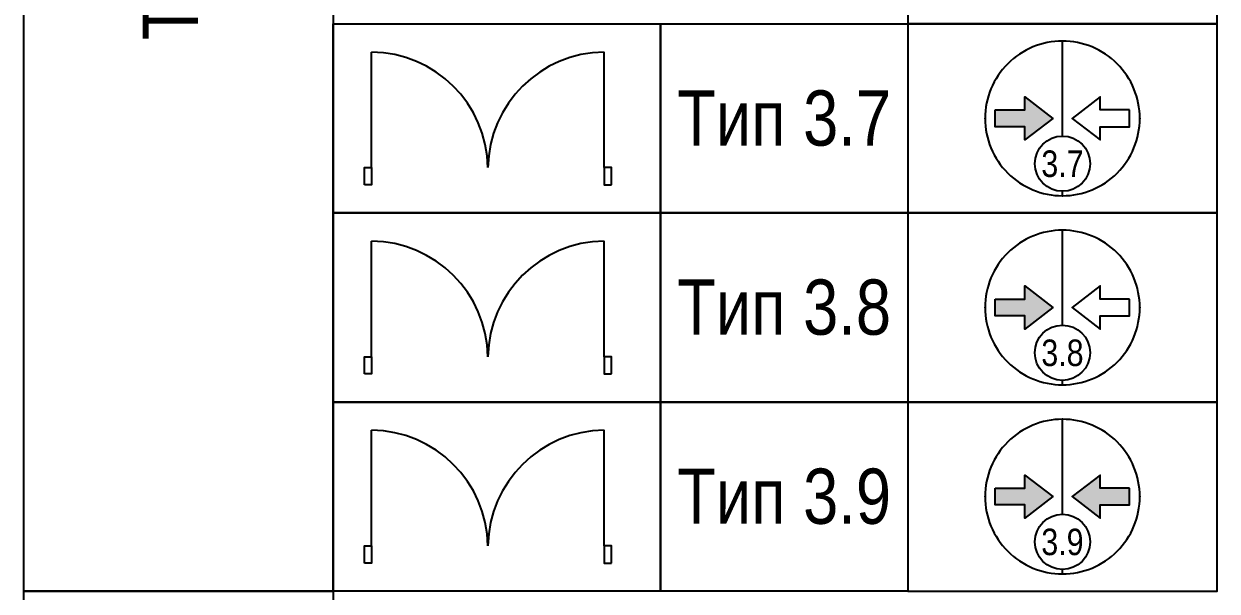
# Model space of a CAD drawing. Header units: millimetres. Extents: x -21000 to 351902, y -261781 to 19312.
# Drawn here: x 44000 to 49400, y -25312 to -22744 of the extents above; entities that cross this region are included whole.
import ezdxf
from ezdxf.enums import TextEntityAlignment as Align

# ---------------------------------------------------------------- set-up
doc = ezdxf.new("R2010")
doc.units = ezdxf.units.MM
doc.header["$MEASUREMENT"] = 0
doc.set_wipeout_variables(frame=1)
doc.layers.add('__Текст', color=7, linetype='Continuous', lineweight=0)
for name, color, linetype in [('_АТ-Имя', 7, 'Continuous'), ('_БЛ-Маска', 250, 'Continuous'), ('_БЛ-Рамки', 7, 'Continuous'), ('_КД', 84, 'Continuous')]:
    doc.layers.add(name, color=color, linetype=linetype)
for name, color, linetype, plot in [('_АТ-КД-Тип ТД', 250, 'Continuous', False), ('_АТ-Примечания', 250, 'Continuous', False), ('NOPRINT', 50, 'Continuous', False)]:
    doc.layers.add(name, color=color, linetype=linetype, plot=plot)
doc.styles.add('Arial Narrow', font='ARIALN.TTF', dxfattribs={"height": 2.5})
doc.styles.add('Arial_Narrow_shtamp', font='ARIALN.TTF')
doc.styles.add('AT-Шрифт', font='ARIALN.TTF', dxfattribs={"height": 250})

# ---------------------------------------------------------------- blocks, each defined once
blk = doc.blocks.new('Дверь2ж')
at = {"color": 1}
for p, q in [((65, 156), (65, 1202)), ((2171, 156), (2171, 1202))]:
    blk.add_line(p, q, dxfattribs=at)
for points in [[(0, 0), (0, 156), (65, 156), (65, 0)], [(2236, 0), (2236, 156), (2171, 156), (2171, 0)]]:
    blk.add_lwpolyline(points, close=True, dxfattribs=at)
for centre, start, end in [((56, 140), 0.8581, 89.4967), ((2180, 140), 90.5033, 179.1419)]:
    blk.add_arc(centre, 1062, start, end, dxfattribs=at)
blk = doc.blocks.new('*U2')
at = {"layer": 'NOPRINT', "lineweight": 0}
blk.add_lwpolyline([(20, 292), (205, 292), (205, 5), (20, 5)], close=True, dxfattribs=at)
at = {"layer": 'NOPRINT', "color": 1, "lineweight": 0, "style": 'Arial_Narrow_shtamp'}
blk.add_attdef('N_LISTA', text='', height=2, dxfattribs=at).set_placement((90.17, 7.418), align=Align.MIDDLE_LEFT)
blk = doc.blocks.new('ТД3.7')
blk.add_wipeout([(3.5, 0), (3.498, -0.109), (3.493, -0.219), (3.484, -0.329), (3.472, -0.438), (3.457, -0.547), (3.438, -0.655), (3.416, -0.763), (3.39, -0.87), (3.361, -0.976), (3.329, -1.081), (3.293, -1.185), (3.254, -1.288), (3.212, -1.39), (3.167, -1.49), (3.119, -1.589), (3.067, -1.686), (3.013, -1.781), (2.955, -1.875), (2.895, -1.967), (2.832, -2.057), (2.766, -2.145), (2.697, -2.231), (2.625, -2.314), (2.551, -2.395), (2.475, -2.474), (2.396, -2.551), (2.315, -2.625), (2.231, -2.696), (2.145, -2.765), (2.057, -2.831), (1.967, -2.894), (1.875, -2.955), (1.782, -3.012), (1.686, -3.067), (1.589, -3.118), (1.49, -3.166), (1.39, -3.212), (1.288, -3.254), (1.186, -3.293), (1.082, -3.328), (0.976, -3.361), (0.87, -3.39), (0.763, -3.415), (0.656, -3.438), (0.548, -3.456), (0.439, -3.472), (0.329, -3.484), (0.22, -3.493), (0.11, -3.498), (0, -3.5), (-0.11, -3.498), (-0.22, -3.493), (-0.329, -3.484), (-0.439, -3.472), (-0.548, -3.456), (-0.656, -3.438), (-0.764, -3.415), (-0.87, -3.39), (-0.976, -3.361), (-1.082, -3.328), (-1.186, -3.293), (-1.288, -3.254), (-1.39, -3.212), (-1.49, -3.166), (-1.589, -3.118), (-1.686, -3.067), (-1.782, -3.012), (-1.875, -2.955), (-1.967, -2.894), (-2.057, -2.831), (-2.145, -2.765), (-2.231, -2.696), (-2.315, -2.625), (-2.396, -2.551), (-2.475, -2.474), (-2.551, -2.395), (-2.625, -2.314), (-2.697, -2.231), (-2.766, -2.145), (-2.832, -2.057), (-2.895, -1.967), (-2.955, -1.875), (-3.013, -1.781), (-3.067, -1.686), (-3.119, -1.589), (-3.167, -1.49), (-3.212, -1.39), (-3.254, -1.288), (-3.293, -1.185), (-3.329, -1.081), (-3.361, -0.976), (-3.39, -0.87), (-3.416, -0.763), (-3.438, -0.655), (-3.457, -0.547), (-3.472, -0.438), (-3.484, -0.329), (-3.493, -0.219), (-3.498, -0.109), (-3.5, 0), (-3.498, 0.11), (-3.493, 0.22), (-3.484, 0.33), (-3.472, 0.439), (-3.457, 0.548), (-3.438, 0.656), (-3.416, 0.764), (-3.39, 0.871), (-3.361, 0.977), (-3.329, 1.082), (-3.293, 1.186), (-3.254, 1.289), (-3.212, 1.39), (-3.167, 1.491), (-3.119, 1.589), (-3.067, 1.687), (-3.013, 1.782), (-2.955, 1.876), (-2.895, 1.968), (-2.832, 2.058), (-2.766, 2.146), (-2.697, 2.231), (-2.625, 2.315), (-2.551, 2.396), (-2.475, 2.475), (-2.396, 2.552), (-2.315, 2.626), (-2.231, 2.697), (-2.145, 2.766), (-2.057, 2.832), (-1.967, 2.895), (-1.875, 2.956), (-1.782, 3.013), (-1.686, 3.068), (-1.589, 3.119), (-1.49, 3.167), (-1.39, 3.213), (-1.288, 3.255), (-1.186, 3.294), (-1.082, 3.329), (-0.976, 3.361), (-0.87, 3.39), (-0.764, 3.416), (-0.656, 3.438), (-0.548, 3.457), (-0.439, 3.473), (-0.329, 3.485), (-0.22, 3.494), (-0.11, 3.499), (0, 3.5), (0.11, 3.499), (0.22, 3.494), (0.329, 3.485), (0.439, 3.473), (0.548, 3.457), (0.656, 3.438), (0.763, 3.416), (0.87, 3.39), (0.976, 3.361), (1.082, 3.329), (1.186, 3.294), (1.288, 3.255), (1.39, 3.213), (1.49, 3.167), (1.589, 3.119), (1.686, 3.068), (1.782, 3.013), (1.875, 2.956), (1.967, 2.895), (2.057, 2.832), (2.145, 2.766), (2.231, 2.697), (2.315, 2.626), (2.396, 2.552), (2.475, 2.475), (2.551, 2.396), (2.625, 2.315), (2.697, 2.231), (2.766, 2.146), (2.832, 2.058), (2.895, 1.968), (2.955, 1.876), (3.013, 1.782), (3.067, 1.687), (3.119, 1.589), (3.167, 1.491), (3.212, 1.39), (3.254, 1.289), (3.293, 1.186), (3.329, 1.082), (3.361, 0.977), (3.39, 0.871), (3.416, 0.764), (3.438, 0.656), (3.457, 0.548), (3.472, 0.439), (3.484, 0.33), (3.493, 0.22), (3.498, 0.11)]).dxf.layer = '_БЛ-Маска'
at = {"ltscale": 100}
h = blk.add_hatch(color=84, dxfattribs=at)
h.dxf.hatch_style = 1
h.paths.add_polyline_path([(-1.7, 0.381), (-3.039, 0.381), (-3.039, -0.38), (-1.7, -0.38), (-1.7, -0.974), (-0.434, 0), (-1.7, 0.975)])
blk.add_lwpolyline([(3.5, 0, 0.414214), (0, 3.5, 0.414214), (-3.5, 0, 0.414214), (0, -3.5, 0.414214)], format="xyb", close=True, dxfattribs=at)
blk.add_lwpolyline([(0, -3.5), (0, 3.5)], dxfattribs=at)
blk.add_lwpolyline([(0, -3.5), (0, 3.5)], dxfattribs=at)
for points in [[(-3.039, 0.381), (-1.7, 0.381), (-1.7, 0.975), (-0.434, 0), (-1.7, -0.974), (-1.7, -0.38), (-3.039, -0.38)], [(3.039, 0.381), (1.7, 0.381), (1.7, 0.975), (0.434, 0), (1.7, -0.974), (1.7, -0.38), (3.039, -0.38)]]:
    blk.add_lwpolyline(points, close=True, dxfattribs=at)
at = {"color": 0, "linetype": 'ByBlock', "lineweight": -2, "ltscale": 100}
for p in [(0, 3.5), (-3.5, 0), (3.5, 0), (0, -3.5)]:
    blk.add_point(p, dxfattribs=at)
at = {"layer": '_АТ-Имя', "ltscale": 100, "style": 'AT-Шрифт'}
blk.add_attdef('ПОЗИЦИЯ', text='', height=2, dxfattribs=at).set_placement((-0.055, 3.5), align=Align.BOTTOM_CENTER)
at = {"layer": '_АТ-Примечания', "ltscale": 100, "style": 'AT-Шрифт', "flags": 1}
for tag, p in [('НАИМЕНОВАНИЕ', (0, 3.5)), ('КОД', (0, 2.5)), ('РИП', (0, 2)), ('КД', (0, 1.5)), ('СЧ', (0, 1)), ('ДК_ЖЕЛ.ДВ.', (0, 0.5)), ('КВ', (0, 0)), ('АКВ', (0, -0.5)), ('ЗАМОК_ЖЕЛ.ДВ.', (0, -1)), ('ДОВОДЧИК_ЖЕЛ.ДВ.', (0, -1.5))]:
    blk.add_attdef(tag, p, '', height=0.25, dxfattribs=at)
blk.add_attdef('МАРКА', text='', height=0.25, dxfattribs=at).set_placement((0, 3.125), align=Align.MIDDLE_LEFT)
at = {"linetype": 'ByBlock'}
blk.add_wipeout([(1.251, -2.049), (1.248, -2.128), (1.241, -2.206), (1.228, -2.283), (1.211, -2.36), (1.189, -2.435), (1.163, -2.509), (1.132, -2.581), (1.096, -2.651), (1.056, -2.719), (1.012, -2.784), (0.964, -2.846), (0.912, -2.905), (0.856, -2.96), (0.797, -3.012), (0.735, -3.06), (0.67, -3.104), (0.603, -3.144), (0.533, -3.18), (0.461, -3.211), (0.387, -3.238), (0.311, -3.26), (0.235, -3.277), (0.157, -3.289), (0.079, -3.297), (0.001, -3.299), (-0.078, -3.297), (-0.156, -3.289), (-0.234, -3.277), (-0.31, -3.26), (-0.386, -3.238), (-0.46, -3.211), (-0.532, -3.18), (-0.602, -3.144), (-0.669, -3.104), (-0.734, -3.06), (-0.796, -3.012), (-0.855, -2.96), (-0.911, -2.905), (-0.963, -2.846), (-1.011, -2.784), (-1.055, -2.719), (-1.095, -2.651), (-1.13, -2.581), (-1.162, -2.509), (-1.188, -2.435), (-1.21, -2.36), (-1.227, -2.283), (-1.24, -2.206), (-1.247, -2.128), (-1.249, -2.049), (-1.247, -1.971), (-1.24, -1.892), (-1.227, -1.815), (-1.21, -1.738), (-1.188, -1.663), (-1.162, -1.589), (-1.13, -1.517), (-1.095, -1.447), (-1.055, -1.379), (-1.011, -1.314), (-0.963, -1.252), (-0.911, -1.193), (-0.855, -1.138), (-0.796, -1.086), (-0.734, -1.038), (-0.669, -0.994), (-0.602, -0.954), (-0.532, -0.918), (-0.46, -0.887), (-0.386, -0.86), (-0.31, -0.838), (-0.234, -0.821), (-0.156, -0.809), (-0.078, -0.802), (0.001, -0.799), (0.079, -0.802), (0.157, -0.809), (0.235, -0.821), (0.311, -0.838), (0.387, -0.86), (0.461, -0.887), (0.533, -0.918), (0.603, -0.954), (0.67, -0.994), (0.735, -1.038), (0.797, -1.086), (0.856, -1.138), (0.912, -1.193), (0.964, -1.252), (1.012, -1.314), (1.056, -1.379), (1.096, -1.447), (1.132, -1.517), (1.163, -1.589), (1.189, -1.663), (1.211, -1.738), (1.228, -1.815), (1.241, -1.892), (1.248, -1.971)], dxfattribs=at).dxf.layer = '_АТ-КД-Тип ТД'
at = {"layer": '_АТ-КД-Тип ТД', "color": 1, "linetype": 'ByBlock', "lineweight": -2}
blk.add_circle((0.001, -2.049), 1.25, dxfattribs=at)
at = {"layer": '_АТ-КД-Тип ТД', "color": 7, "linetype": 'ByBlock', "lineweight": -2, "ltscale": 100, "style": 'AT-Шрифт'}
blk.add_attdef('ТИП', text='', height=1.2, dxfattribs=at).set_placement((0, -2.05), align=Align.MIDDLE_CENTER)
blk = doc.blocks.new('ТД3.8')
blk.add_wipeout([(3.5, 0), (3.498, -0.109), (3.493, -0.219), (3.484, -0.329), (3.472, -0.438), (3.457, -0.547), (3.438, -0.655), (3.416, -0.763), (3.39, -0.87), (3.361, -0.976), (3.329, -1.081), (3.293, -1.185), (3.254, -1.288), (3.212, -1.39), (3.167, -1.49), (3.119, -1.589), (3.067, -1.686), (3.013, -1.781), (2.955, -1.875), (2.895, -1.967), (2.832, -2.057), (2.766, -2.145), (2.697, -2.231), (2.625, -2.314), (2.551, -2.395), (2.475, -2.474), (2.396, -2.551), (2.315, -2.625), (2.231, -2.696), (2.145, -2.765), (2.057, -2.831), (1.967, -2.894), (1.875, -2.955), (1.782, -3.012), (1.686, -3.067), (1.589, -3.118), (1.49, -3.166), (1.39, -3.212), (1.288, -3.254), (1.186, -3.293), (1.082, -3.328), (0.976, -3.361), (0.87, -3.39), (0.763, -3.415), (0.656, -3.438), (0.548, -3.456), (0.439, -3.472), (0.329, -3.484), (0.22, -3.493), (0.11, -3.498), (0, -3.5), (-0.11, -3.498), (-0.22, -3.493), (-0.329, -3.484), (-0.439, -3.472), (-0.548, -3.456), (-0.656, -3.438), (-0.764, -3.415), (-0.87, -3.39), (-0.976, -3.361), (-1.082, -3.328), (-1.186, -3.293), (-1.288, -3.254), (-1.39, -3.212), (-1.49, -3.166), (-1.589, -3.118), (-1.686, -3.067), (-1.782, -3.012), (-1.875, -2.955), (-1.967, -2.894), (-2.057, -2.831), (-2.145, -2.765), (-2.231, -2.696), (-2.315, -2.625), (-2.396, -2.551), (-2.475, -2.474), (-2.551, -2.395), (-2.625, -2.314), (-2.697, -2.231), (-2.766, -2.145), (-2.832, -2.057), (-2.895, -1.967), (-2.955, -1.875), (-3.013, -1.781), (-3.067, -1.686), (-3.119, -1.589), (-3.167, -1.49), (-3.212, -1.39), (-3.254, -1.288), (-3.293, -1.185), (-3.329, -1.081), (-3.361, -0.976), (-3.39, -0.87), (-3.416, -0.763), (-3.438, -0.655), (-3.457, -0.547), (-3.472, -0.438), (-3.484, -0.329), (-3.493, -0.219), (-3.498, -0.109), (-3.5, 0), (-3.498, 0.11), (-3.493, 0.22), (-3.484, 0.33), (-3.472, 0.439), (-3.457, 0.548), (-3.438, 0.656), (-3.416, 0.764), (-3.39, 0.871), (-3.361, 0.977), (-3.329, 1.082), (-3.293, 1.186), (-3.254, 1.289), (-3.212, 1.39), (-3.167, 1.491), (-3.119, 1.589), (-3.067, 1.687), (-3.013, 1.782), (-2.955, 1.876), (-2.895, 1.968), (-2.832, 2.058), (-2.766, 2.146), (-2.697, 2.231), (-2.625, 2.315), (-2.551, 2.396), (-2.475, 2.475), (-2.396, 2.552), (-2.315, 2.626), (-2.231, 2.697), (-2.145, 2.766), (-2.057, 2.832), (-1.967, 2.895), (-1.875, 2.956), (-1.782, 3.013), (-1.686, 3.068), (-1.589, 3.119), (-1.49, 3.167), (-1.39, 3.213), (-1.288, 3.255), (-1.186, 3.294), (-1.082, 3.329), (-0.976, 3.361), (-0.87, 3.39), (-0.764, 3.416), (-0.656, 3.438), (-0.548, 3.457), (-0.439, 3.473), (-0.329, 3.485), (-0.22, 3.494), (-0.11, 3.499), (0, 3.5), (0.11, 3.499), (0.22, 3.494), (0.329, 3.485), (0.439, 3.473), (0.548, 3.457), (0.656, 3.438), (0.763, 3.416), (0.87, 3.39), (0.976, 3.361), (1.082, 3.329), (1.186, 3.294), (1.288, 3.255), (1.39, 3.213), (1.49, 3.167), (1.589, 3.119), (1.686, 3.068), (1.782, 3.013), (1.875, 2.956), (1.967, 2.895), (2.057, 2.832), (2.145, 2.766), (2.231, 2.697), (2.315, 2.626), (2.396, 2.552), (2.475, 2.475), (2.551, 2.396), (2.625, 2.315), (2.697, 2.231), (2.766, 2.146), (2.832, 2.058), (2.895, 1.968), (2.955, 1.876), (3.013, 1.782), (3.067, 1.687), (3.119, 1.589), (3.167, 1.491), (3.212, 1.39), (3.254, 1.289), (3.293, 1.186), (3.329, 1.082), (3.361, 0.977), (3.39, 0.871), (3.416, 0.764), (3.438, 0.656), (3.457, 0.548), (3.472, 0.439), (3.484, 0.33), (3.493, 0.22), (3.498, 0.11)]).dxf.layer = '_БЛ-Маска'
at = {"ltscale": 100}
h = blk.add_hatch(color=84, dxfattribs=at)
h.dxf.hatch_style = 1
h.paths.add_polyline_path([(-1.7, 0.381), (-3.039, 0.381), (-3.039, -0.38), (-1.7, -0.38), (-1.7, -0.974), (-0.434, 0), (-1.7, 0.975)])
blk.add_lwpolyline([(3.5, 0, 0.414214), (0, 3.5, 0.414214), (-3.5, 0, 0.414214), (0, -3.5, 0.414214)], format="xyb", close=True, dxfattribs=at)
blk.add_lwpolyline([(0, -3.5), (0, 3.5)], dxfattribs=at)
blk.add_lwpolyline([(0, -3.5), (0, 3.5)], dxfattribs=at)
for points in [[(-3.039, 0.381), (-1.7, 0.381), (-1.7, 0.975), (-0.434, 0), (-1.7, -0.974), (-1.7, -0.38), (-3.039, -0.38)], [(3.039, 0.381), (1.7, 0.381), (1.7, 0.975), (0.434, 0), (1.7, -0.974), (1.7, -0.38), (3.039, -0.38)]]:
    blk.add_lwpolyline(points, close=True, dxfattribs=at)
at = {"color": 0, "linetype": 'ByBlock', "lineweight": -2, "ltscale": 100}
for p in [(0, 3.5), (-3.5, 0), (3.5, 0), (0, -3.5)]:
    blk.add_point(p, dxfattribs=at)
at = {"layer": '_АТ-Имя', "ltscale": 100, "style": 'AT-Шрифт'}
blk.add_attdef('ПОЗИЦИЯ', text='', height=2, dxfattribs=at).set_placement((0.016, 3.501), align=Align.BOTTOM_CENTER)
at = {"layer": '_АТ-Примечания', "ltscale": 100, "style": 'AT-Шрифт', "flags": 1}
blk.add_attdef('МАРКА', text='', height=0.25, dxfattribs=at).set_placement((0, 3.125), align=Align.MIDDLE_LEFT)
for tag, p in [('НАИМЕНОВАНИЕ', (0.016, 3.5)), ('КОД', (0.016, 2.5)), ('РИП', (0.016, 2)), ('КД', (0.016, 1.5)), ('СЧ', (0.016, 1)), ('ДК_ЖЕЛ.ДВ.', (0.016, 0.5)), ('КВ', (0.016, 0)), ('АКВ', (0.016, -0.5)), ('ЗАМОК_ЖЕЛ.ДВ.', (0.016, -1)), ('ДОВОДЧИК_ЖЕЛ.ДВ.', (0.016, -1.5))]:
    blk.add_attdef(tag, p, '', height=0.25, dxfattribs=at)
at = {"linetype": 'ByBlock'}
blk.add_wipeout([(1.249, -2.049), (1.247, -2.128), (1.24, -2.206), (1.227, -2.283), (1.21, -2.36), (1.188, -2.435), (1.162, -2.509), (1.13, -2.581), (1.095, -2.651), (1.055, -2.719), (1.011, -2.784), (0.963, -2.846), (0.911, -2.905), (0.855, -2.96), (0.796, -3.012), (0.734, -3.06), (0.669, -3.104), (0.602, -3.144), (0.532, -3.18), (0.46, -3.211), (0.386, -3.238), (0.31, -3.26), (0.234, -3.277), (0.156, -3.289), (0.078, -3.297), (-0.001, -3.299), (-0.079, -3.297), (-0.157, -3.289), (-0.235, -3.277), (-0.311, -3.26), (-0.387, -3.238), (-0.461, -3.211), (-0.533, -3.18), (-0.603, -3.144), (-0.67, -3.104), (-0.735, -3.06), (-0.797, -3.012), (-0.856, -2.96), (-0.912, -2.905), (-0.964, -2.846), (-1.012, -2.784), (-1.056, -2.719), (-1.096, -2.651), (-1.132, -2.581), (-1.163, -2.509), (-1.189, -2.435), (-1.211, -2.36), (-1.228, -2.283), (-1.241, -2.206), (-1.248, -2.128), (-1.251, -2.049), (-1.248, -1.971), (-1.241, -1.892), (-1.228, -1.815), (-1.211, -1.738), (-1.189, -1.663), (-1.163, -1.589), (-1.132, -1.517), (-1.096, -1.447), (-1.056, -1.379), (-1.012, -1.314), (-0.964, -1.252), (-0.912, -1.193), (-0.856, -1.138), (-0.797, -1.086), (-0.735, -1.038), (-0.67, -0.994), (-0.603, -0.954), (-0.533, -0.918), (-0.461, -0.887), (-0.387, -0.86), (-0.311, -0.838), (-0.235, -0.821), (-0.157, -0.809), (-0.079, -0.802), (-0.001, -0.799), (0.078, -0.802), (0.156, -0.809), (0.234, -0.821), (0.31, -0.838), (0.386, -0.86), (0.46, -0.887), (0.532, -0.918), (0.602, -0.954), (0.669, -0.994), (0.734, -1.038), (0.796, -1.086), (0.855, -1.138), (0.911, -1.193), (0.963, -1.252), (1.011, -1.314), (1.055, -1.379), (1.095, -1.447), (1.13, -1.517), (1.162, -1.589), (1.188, -1.663), (1.21, -1.738), (1.227, -1.815), (1.24, -1.892), (1.247, -1.971)], dxfattribs=at).dxf.layer = '_АТ-КД-Тип ТД'
at = {"layer": '_АТ-КД-Тип ТД', "color": 1, "linetype": 'ByBlock', "lineweight": -2}
blk.add_circle((-0.001, -2.049), 1.25, dxfattribs=at)
at = {"layer": '_АТ-КД-Тип ТД', "color": 7, "linetype": 'ByBlock', "lineweight": -2, "ltscale": 100, "style": 'AT-Шрифт'}
blk.add_attdef('ТИП', text='', height=1.2, dxfattribs=at).set_placement((0, -2.05), align=Align.MIDDLE_CENTER)
blk = doc.blocks.new('ТД3.9')
blk.add_wipeout([(3.5, 0), (3.498, -0.109), (3.493, -0.219), (3.484, -0.329), (3.472, -0.438), (3.457, -0.547), (3.438, -0.655), (3.416, -0.763), (3.39, -0.87), (3.361, -0.976), (3.329, -1.081), (3.293, -1.185), (3.254, -1.288), (3.212, -1.39), (3.167, -1.49), (3.119, -1.589), (3.067, -1.686), (3.013, -1.781), (2.955, -1.875), (2.895, -1.967), (2.832, -2.057), (2.766, -2.145), (2.697, -2.231), (2.625, -2.314), (2.551, -2.395), (2.475, -2.474), (2.396, -2.551), (2.315, -2.625), (2.231, -2.696), (2.145, -2.765), (2.057, -2.831), (1.967, -2.894), (1.875, -2.955), (1.782, -3.012), (1.686, -3.067), (1.589, -3.118), (1.49, -3.166), (1.39, -3.212), (1.288, -3.254), (1.186, -3.293), (1.082, -3.328), (0.976, -3.361), (0.87, -3.39), (0.763, -3.415), (0.656, -3.438), (0.548, -3.456), (0.439, -3.472), (0.329, -3.484), (0.22, -3.493), (0.11, -3.498), (0, -3.5), (-0.11, -3.498), (-0.22, -3.493), (-0.329, -3.484), (-0.439, -3.472), (-0.548, -3.456), (-0.656, -3.438), (-0.764, -3.415), (-0.87, -3.39), (-0.976, -3.361), (-1.082, -3.328), (-1.186, -3.293), (-1.288, -3.254), (-1.39, -3.212), (-1.49, -3.166), (-1.589, -3.118), (-1.686, -3.067), (-1.782, -3.012), (-1.875, -2.955), (-1.967, -2.894), (-2.057, -2.831), (-2.145, -2.765), (-2.231, -2.696), (-2.315, -2.625), (-2.396, -2.551), (-2.475, -2.474), (-2.551, -2.395), (-2.625, -2.314), (-2.697, -2.231), (-2.766, -2.145), (-2.832, -2.057), (-2.895, -1.967), (-2.955, -1.875), (-3.013, -1.781), (-3.067, -1.686), (-3.119, -1.589), (-3.167, -1.49), (-3.212, -1.39), (-3.254, -1.288), (-3.293, -1.185), (-3.329, -1.081), (-3.361, -0.976), (-3.39, -0.87), (-3.416, -0.763), (-3.438, -0.655), (-3.457, -0.547), (-3.472, -0.438), (-3.484, -0.329), (-3.493, -0.219), (-3.498, -0.109), (-3.5, 0), (-3.498, 0.11), (-3.493, 0.22), (-3.484, 0.33), (-3.472, 0.439), (-3.457, 0.548), (-3.438, 0.656), (-3.416, 0.764), (-3.39, 0.871), (-3.361, 0.977), (-3.329, 1.082), (-3.293, 1.186), (-3.254, 1.289), (-3.212, 1.39), (-3.167, 1.491), (-3.119, 1.589), (-3.067, 1.687), (-3.013, 1.782), (-2.955, 1.876), (-2.895, 1.968), (-2.832, 2.058), (-2.766, 2.146), (-2.697, 2.231), (-2.625, 2.315), (-2.551, 2.396), (-2.475, 2.475), (-2.396, 2.552), (-2.315, 2.626), (-2.231, 2.697), (-2.145, 2.766), (-2.057, 2.832), (-1.967, 2.895), (-1.875, 2.956), (-1.782, 3.013), (-1.686, 3.068), (-1.589, 3.119), (-1.49, 3.167), (-1.39, 3.213), (-1.288, 3.255), (-1.186, 3.294), (-1.082, 3.329), (-0.976, 3.361), (-0.87, 3.39), (-0.764, 3.416), (-0.656, 3.438), (-0.548, 3.457), (-0.439, 3.473), (-0.329, 3.485), (-0.22, 3.494), (-0.11, 3.499), (0, 3.5), (0.11, 3.499), (0.22, 3.494), (0.329, 3.485), (0.439, 3.473), (0.548, 3.457), (0.656, 3.438), (0.763, 3.416), (0.87, 3.39), (0.976, 3.361), (1.082, 3.329), (1.186, 3.294), (1.288, 3.255), (1.39, 3.213), (1.49, 3.167), (1.589, 3.119), (1.686, 3.068), (1.782, 3.013), (1.875, 2.956), (1.967, 2.895), (2.057, 2.832), (2.145, 2.766), (2.231, 2.697), (2.315, 2.626), (2.396, 2.552), (2.475, 2.475), (2.551, 2.396), (2.625, 2.315), (2.697, 2.231), (2.766, 2.146), (2.832, 2.058), (2.895, 1.968), (2.955, 1.876), (3.013, 1.782), (3.067, 1.687), (3.119, 1.589), (3.167, 1.491), (3.212, 1.39), (3.254, 1.289), (3.293, 1.186), (3.329, 1.082), (3.361, 0.977), (3.39, 0.871), (3.416, 0.764), (3.438, 0.656), (3.457, 0.548), (3.472, 0.439), (3.484, 0.33), (3.493, 0.22), (3.498, 0.11)]).dxf.layer = '_БЛ-Маска'
at = {"ltscale": 100}
h = blk.add_hatch(color=84, dxfattribs=at)
h.dxf.hatch_style = 1
h.paths.add_polyline_path([(-1.7, 0.381), (-3.039, 0.381), (-3.039, -0.38), (-1.7, -0.38), (-1.7, -0.974), (-0.434, 0), (-1.7, 0.975)])
h = blk.add_hatch(color=84, dxfattribs=at)
h.dxf.hatch_style = 1
h.paths.add_polyline_path([(1.7, 0.381), (3.039, 0.381), (3.039, -0.38), (1.7, -0.38), (1.7, -0.974), (0.434, 0), (1.7, 0.975)])
blk.add_lwpolyline([(3.5, 0, 0.414214), (0, 3.5, 0.414214), (-3.5, 0, 0.414214), (0, -3.5, 0.414214)], format="xyb", close=True, dxfattribs=at)
blk.add_lwpolyline([(0, -3.5), (0, 3.5)], dxfattribs=at)
blk.add_lwpolyline([(0, -3.5), (0, 3.5)], dxfattribs=at)
for points in [[(-3.039, 0.381), (-1.7, 0.381), (-1.7, 0.975), (-0.434, 0), (-1.7, -0.974), (-1.7, -0.38), (-3.039, -0.38)], [(3.039, 0.381), (1.7, 0.381), (1.7, 0.975), (0.434, 0), (1.7, -0.974), (1.7, -0.38), (3.039, -0.38)]]:
    blk.add_lwpolyline(points, close=True, dxfattribs=at)
at = {"color": 0, "linetype": 'ByBlock', "lineweight": -2, "ltscale": 100}
for p in [(0, 3.5), (-3.5, 0), (3.5, 0), (0, -3.5)]:
    blk.add_point(p, dxfattribs=at)
at = {"layer": '_АТ-Имя', "ltscale": 100, "style": 'AT-Шрифт'}
blk.add_attdef('ПОЗИЦИЯ', text='', height=2, dxfattribs=at).set_placement((0.016, 3.501), align=Align.BOTTOM_CENTER)
at = {"layer": '_АТ-Примечания', "ltscale": 100, "style": 'AT-Шрифт', "flags": 1}
blk.add_attdef('МАРКА', text='', height=0.25, dxfattribs=at).set_placement((0.309, 3.125), align=Align.MIDDLE_CENTER)
for tag, p in [('НАИМЕНОВАНИЕ', (0.016, 3.5)), ('КОД', (0.016, 2.5)), ('РИП', (0.016, 2)), ('КД', (0.016, 1.5)), ('СЧ', (0.016, 1)), ('ДК_ЖЕЛ.ДВ.', (0.016, 0.5)), ('КВ', (0.016, 0)), ('АКВ', (0.016, -0.5)), ('ЗАМОК_ЖЕЛ.ДВ.', (0.016, -1)), ('ДОВОДЧИК_ЖЕЛ.ДВ.', (0.016, -1.5))]:
    blk.add_attdef(tag, p, '', height=0.25, dxfattribs=at)
at = {"linetype": 'ByBlock'}
blk.add_wipeout([(1.251, -2.049), (1.248, -2.128), (1.241, -2.206), (1.228, -2.283), (1.211, -2.36), (1.189, -2.435), (1.163, -2.509), (1.132, -2.581), (1.096, -2.651), (1.056, -2.719), (1.012, -2.784), (0.964, -2.846), (0.912, -2.905), (0.856, -2.96), (0.797, -3.012), (0.735, -3.06), (0.67, -3.104), (0.603, -3.144), (0.533, -3.18), (0.461, -3.211), (0.387, -3.238), (0.311, -3.26), (0.235, -3.277), (0.157, -3.289), (0.079, -3.297), (0.001, -3.299), (-0.078, -3.297), (-0.156, -3.289), (-0.234, -3.277), (-0.31, -3.26), (-0.386, -3.238), (-0.46, -3.211), (-0.532, -3.18), (-0.602, -3.144), (-0.669, -3.104), (-0.734, -3.06), (-0.796, -3.012), (-0.855, -2.96), (-0.911, -2.905), (-0.963, -2.846), (-1.011, -2.784), (-1.055, -2.719), (-1.095, -2.651), (-1.13, -2.581), (-1.162, -2.509), (-1.188, -2.435), (-1.21, -2.36), (-1.227, -2.283), (-1.24, -2.206), (-1.247, -2.128), (-1.249, -2.049), (-1.247, -1.971), (-1.24, -1.892), (-1.227, -1.815), (-1.21, -1.738), (-1.188, -1.663), (-1.162, -1.589), (-1.13, -1.517), (-1.095, -1.447), (-1.055, -1.379), (-1.011, -1.314), (-0.963, -1.252), (-0.911, -1.193), (-0.855, -1.138), (-0.796, -1.086), (-0.734, -1.038), (-0.669, -0.994), (-0.602, -0.954), (-0.532, -0.918), (-0.46, -0.887), (-0.386, -0.86), (-0.31, -0.838), (-0.234, -0.821), (-0.156, -0.809), (-0.078, -0.802), (0.001, -0.799), (0.079, -0.802), (0.157, -0.809), (0.235, -0.821), (0.311, -0.838), (0.387, -0.86), (0.461, -0.887), (0.533, -0.918), (0.603, -0.954), (0.67, -0.994), (0.735, -1.038), (0.797, -1.086), (0.856, -1.138), (0.912, -1.193), (0.964, -1.252), (1.012, -1.314), (1.056, -1.379), (1.096, -1.447), (1.132, -1.517), (1.163, -1.589), (1.189, -1.663), (1.211, -1.738), (1.228, -1.815), (1.241, -1.892), (1.248, -1.971)], dxfattribs=at).dxf.layer = '_АТ-КД-Тип ТД'
at = {"layer": '_АТ-КД-Тип ТД', "color": 1, "linetype": 'ByBlock', "lineweight": -2}
blk.add_circle((0.001, -2.049), 1.25, dxfattribs=at)
at = {"layer": '_АТ-КД-Тип ТД', "color": 7, "linetype": 'ByBlock', "lineweight": -2, "ltscale": 100, "style": 'AT-Шрифт'}
blk.add_attdef('ТИП', text='', height=1.2, dxfattribs=at).set_placement((0, -2.05), align=Align.MIDDLE_CENTER)

msp = doc.modelspace()

# ---------------------------------------------------------------- linework, layer by layer
at = {"linetype": 'Continuous'}
for points in [[(44000, -17607.8), (45400, -17607.8), (45400, -25311.8), (44000, -25311.8)], [(44000, -25311.8), (45400, -25311.8), (45400, -31303.7), (44000, -31303.7)]]:
    msp.add_lwpolyline(points, close=True, dxfattribs=at)
for points, elevation in [([(49400, -21887.8), (48000, -21887.8), (48000, -22743.8), (49400, -22743.8)], 900), ([(46881.1, -22743.8), (48000, -22743.8), (48000, -23599.8), (46881.1, -23599.8)], 3600), ([(46881.1, -23599.8), (48000, -23599.8), (48000, -24455.8), (46881.1, -24455.8)], 3600), ([(46881.1, -24455.8), (48000, -24455.8), (48000, -25311.8), (46881.1, -25311.8)], 4500)]:
    msp.add_lwpolyline(points, close=True, dxfattribs=dict(elevation=elevation))
for points in [[(45400, -22743.8), (46881.1, -22743.8), (46881.1, -23599.8), (45400, -23599.8)], [(45400, -23599.8), (46881.1, -23599.8), (46881.1, -24455.8), (45400, -24455.8)], [(45400, -24455.8), (46881.1, -24455.8), (46881.1, -25311.8), (45400, -25311.8)]]:
    msp.add_lwpolyline(points, close=True)

# ---------------------------------------------------------------- block references
at = {"xscale": 0.5, "yscale": 0.5, "zscale": 0.5}
for p in [(45541, -23472.4), (45541, -24328.4), (45541, -25184.4)]:
    msp.add_blockref('Дверь2ж', p, dxfattribs=at)
at = {"layer": '_БЛ-Рамки', "ltscale": 100, "xscale": 100, "yscale": 100, "zscale": 100}
msp.add_blockref('*U2', (42000, -29700), dxfattribs=at)

# ---------------------------------------------------------------- texts
at = {"layer": '__Текст', "color": 0, "linetype": 'ByBlock', "lineweight": -2, "insert": (44700, -21459.8), "char_height": 250, "width": 7703.922, "attachment_point": 5, "rotation": 90, "style": 'Arial Narrow'}
msp.add_mtext('\\pxl0.5,r0.5,qc,t1;Точка доступа Тип 3', dxfattribs=at)
at = {"layer": '__Текст', "color": 0, "linetype": 'ByBlock', "lineweight": -2, "char_height": 250, "width": 1118.945, "attachment_point": 5, "style": 'Arial Narrow'}
for s, insert in [('Тип 3.7', (47440.5, -23171.8, 3600)), ('Тип 3.8', (47440.5, -24027.8, 3600)), ('Тип 3.9', (47440.5, -24883.8, 4500))]:
    msp.add_mtext(s, dxfattribs=dict(at, insert=insert))

# ---------------------------------------------------------------- next in the draw order: block references
at = {"layer": '_КД'}
ref = msp.add_blockref('ТД3.7', (48700, -23171.8, 900), dxfattribs=dict(at, xscale=100, yscale=100, zscale=0.1))
ref.add_attrib('ТИП', '3.7', dxfattribs={"layer": '_АТ-КД-Тип ТД', "color": 7, "linetype": 'ByBlock', "lineweight": -2, "ltscale": 100, "height": 120, "style": 'AT-Шрифт'}).set_placement((48700, -23376.8, 900), align=Align.MIDDLE_CENTER)
ref = msp.add_blockref('ТД3.8', (48700, -24027.8, 1800), dxfattribs=dict(at, xscale=100, yscale=100, zscale=0.1))
ref.add_attrib('ТИП', '3.8', dxfattribs={"layer": '_АТ-КД-Тип ТД', "color": 7, "linetype": 'ByBlock', "lineweight": -2, "ltscale": 100, "height": 120, "style": 'AT-Шрифт'}).set_placement((48700, -24232.8, 1800), align=Align.MIDDLE_CENTER)
ref = msp.add_blockref('ТД3.9', (48700, -24883.8, 2700), dxfattribs=dict(at, xscale=99.99999999999999, yscale=99.99999999999999, zscale=0.1, rotation=359.9999746621419))
ref.add_attrib('ТИП', '3.9', dxfattribs={"layer": '_АТ-КД-Тип ТД', "color": 7, "linetype": 'ByBlock', "lineweight": -2, "ltscale": 100, "height": 120, "style": 'AT-Шрифт'}).set_placement((48700, -25088.8, 2700), align=Align.MIDDLE_CENTER)

# ---------------------------------------------------------------- next in the draw order: linework, layer by layer
at = {"elevation": 900}
for points in [[(49400, -22743.8), (48000, -22743.8), (48000, -23599.8), (49400, -23599.8)], [(49400, -23599.8), (48000, -23599.8), (48000, -24455.8), (49400, -24455.8)], [(49400, -24455.8), (48000, -24455.8), (48000, -25311.8), (49400, -25311.8)]]:
    msp.add_lwpolyline(points, close=True, dxfattribs=at)

doc.saveas('drawing.dxf')
